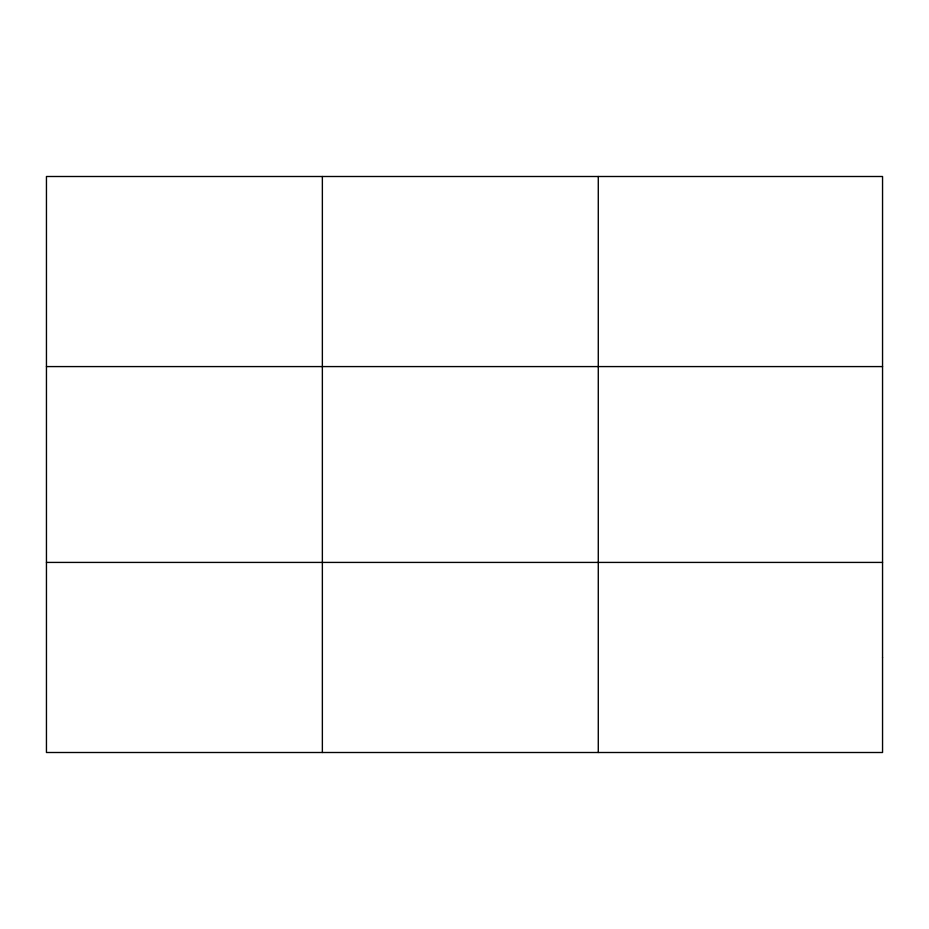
<?xml version="1.0" encoding="UTF-8"?>
<svg xmlns="http://www.w3.org/2000/svg" width="929" height="929" viewBox="0 0 929 929"><rect width="100%" height="100%" fill="white"/><g stroke="black" fill="none" stroke-linecap="round" stroke-linejoin="round"><path stroke-width="1.39" d="M322.363 176.498L322.363 752.502M598.276 176.498L598.276 752.502M46.45 366.583L882.55 366.583M46.45 562.417L882.55 562.417M882.55 657.465L882.55 752.502L46.45 752.502L46.45 176.498L882.55 176.498L882.55 657.465"/></g></svg>
